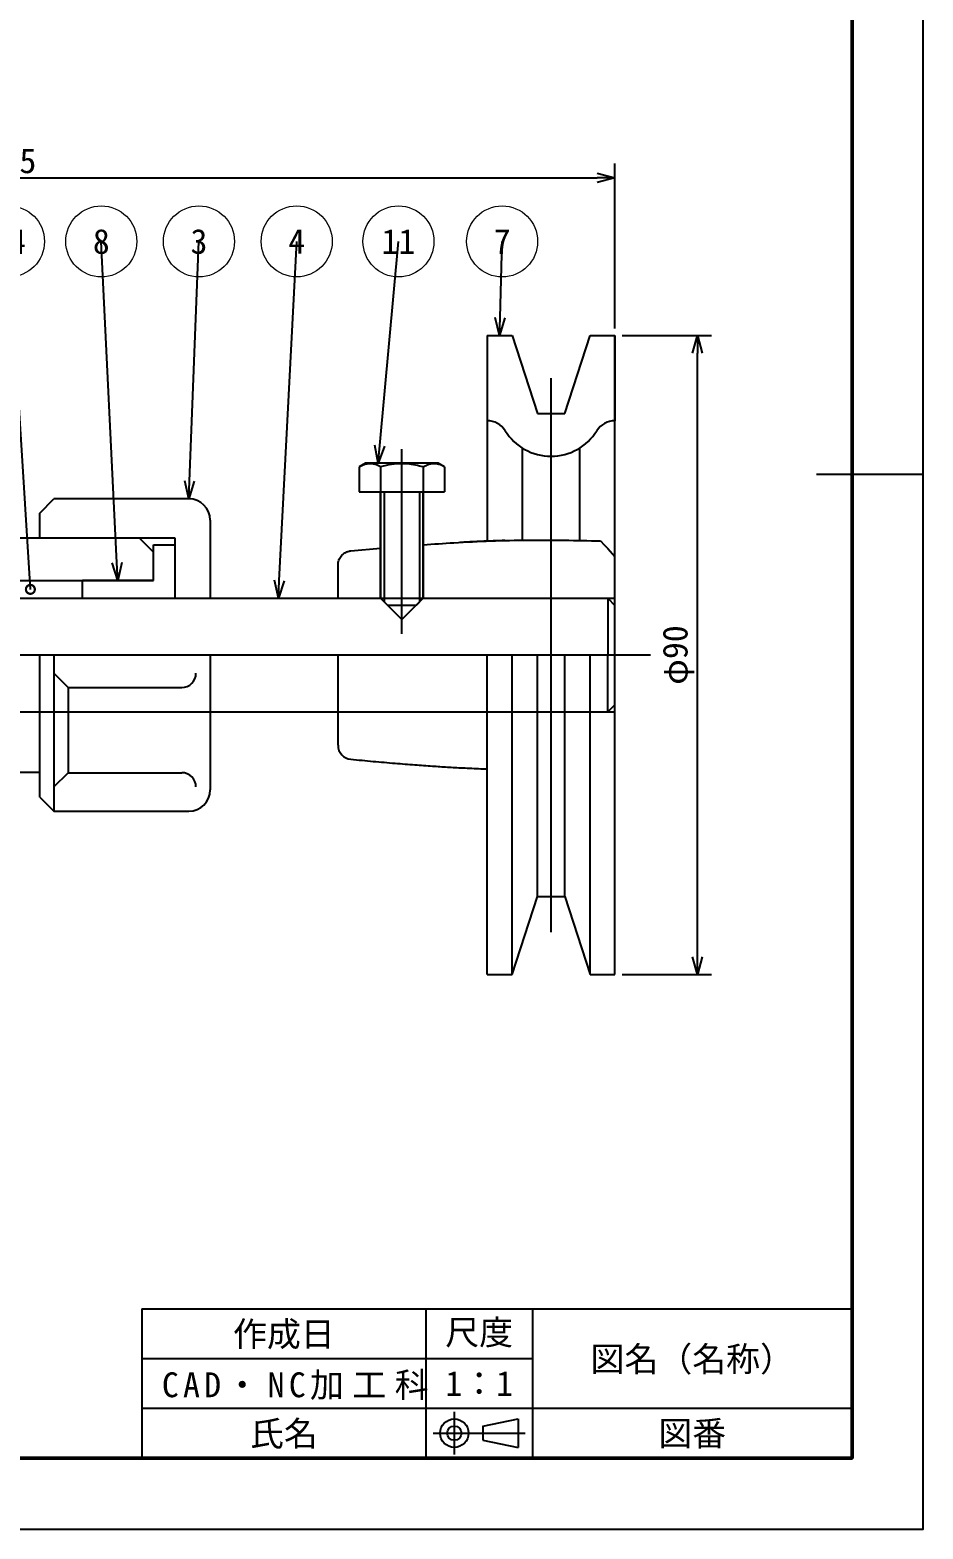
# Model space of a CAD drawing. Header units: millimetres. Extents: x 537 to 1000, y 82 to 403.
# Drawn here: x 874.1 to 999.8, y 82.1 to 293.2 of the extents above; entities that cross this region are included whole.
import ezdxf
from ezdxf import colors
from ezdxf.entities.mleader import LeaderData, LeaderLine
from ezdxf.enums import TextEntityAlignment as Align
from ezdxf.math import Vec2, Vec3

# ---------------------------------------------------------------- set-up
doc = ezdxf.new("R2010")
doc.units = ezdxf.units.MM
doc.layers.add('02図枠', color=7, linetype='Continuous', lineweight=50)
doc.styles.add('MSゴシック-3.5', font='MS Gothic.ttf')
doc.styles.add('ゴシック3.5', font='MS Gothic.ttf', dxfattribs={"height": 3.5})
doc.styles.add('横文字', font='MS Gothic.ttf', dxfattribs={"height": 3.5})
doc.dimstyles.new('機械', dxfattribs={"dimtxt": 3.5, "dimasz": 2.5, "dimexe": 2, "dimexo": 1, "dimtad": 3, "dimdsep": 46, "dimtxsty": '横文字', "dimblk": 'OPEN30', "dimcen": 0, "dimazin": 2, "dimtfac": 1, "dimtmove": 0, "dimatfit": 3, "dimldrblk": 'OPEN30', "dimfxl": 1, "dimarcsym": 0})

# ---------------------------------------------------------------- blocks, each defined once
blk = doc.blocks.new('_Open30')
at = {"color": 0, "linetype": 'ByBlock', "lineweight": -2}
for p, q in [((-1, 0.268), (0, 0)), ((0, 0), (-1, -0.268)), ((0, 0), (-1, 0))]:
    blk.add_line(p, q, dxfattribs=at)
blk = doc.blocks.new('*D34')
at = {"color": 0, "lineweight": -2, "transparency": 16777216}
for p, q in [((957.43, 250.17), (970.04, 250.17)), ((968.04, 162.67), (968.04, 247.67)), ((957.43, 160.17), (970.04, 160.17))]:
    blk.add_line(p, q, dxfattribs=at)
at = {"layer": 'Defpoints', "color": 0, "transparency": 16777216}
for p in [(956.43, 250.17), (968.04, 250.17), (956.43, 160.17)]:
    blk.add_point(p, dxfattribs=at)
at = {"color": 0, "lineweight": -2, "transparency": 16777216, "xscale": 2.5, "yscale": 2.5, "zscale": 2.5}
for p, rotation in [((968.04, 250.17), 90), ((968.04, 160.17), 270)]:
    blk.add_blockref('_Open30', p, dxfattribs=dict(at, rotation=rotation))
at = {"color": 0, "transparency": 16777216, "insert": (965.38, 205.17), "char_height": 3.5, "attachment_point": 5, "rotation": 90, "style": '横文字'}
blk.add_mtext('φ90', dxfattribs=at)
blk = doc.blocks.new('*D35')
at = {"color": 0, "lineweight": -2, "transparency": 16777216}
for p, q in [((779.18, 218.32), (779.18, 274.37)), ((781.68, 272.37), (953.93, 272.37)), ((956.43, 251.17), (956.43, 274.37))]:
    blk.add_line(p, q, dxfattribs=at)
at = {"layer": 'Defpoints', "color": 0, "transparency": 16777216}
for p in [(956.43, 272.37), (956.43, 250.17), (779.18, 217.32)]:
    blk.add_point(p, dxfattribs=at)
at = {"color": 0, "lineweight": -2, "transparency": 16777216, "xscale": 2.5, "yscale": 2.5, "zscale": 2.5, "rotation": 180}
blk.add_blockref('_Open30', (779.18, 272.37), dxfattribs=at)
at = {"color": 0, "lineweight": -2, "transparency": 16777216, "xscale": 2.5, "yscale": 2.5, "zscale": 2.5}
blk.add_blockref('_Open30', (956.43, 272.37), dxfattribs=at)
at = {"color": 0, "transparency": 16777216, "insert": (867.81, 274.75), "char_height": 3.5, "attachment_point": 5, "style": '横文字'}
blk.add_mtext('177.25', dxfattribs=at)
blk = doc.blocks.new('照合番号')
at = {"linetype": 'Continuous', "lineweight": 18, "transparency": 16777216}
blk.add_circle((0, 0), 5, dxfattribs=at)
at = {"linetype": 'Continuous', "lineweight": 18, "transparency": 16777216, "style": 'ゴシック3.5'}
blk.add_attdef('照合番号', text='', height=3.5, dxfattribs=at).set_placement((0, 0), align=Align.MIDDLE_CENTER)
blk = doc.blocks.new('_DotSmall')
at = {"color": 0, "linetype": 'ByBlock', "const_width": 0.5}
blk.add_lwpolyline([(-0.0625, 0, 1), (0.0625, 0, 1)], format="xyb", close=True, dxfattribs=at)

msp = doc.modelspace()

# ---------------------------------------------------------------- linework, layer by layer
for p, q in [((938.434, 250.166), (941.934, 250.166)), ((938.434, 250.166), (938.434, 221.243)), ((941.934, 250.166), (945.509, 239.166)), ((949.36, 239.166), (952.934, 250.166)), ((952.934, 250.166), (956.434, 250.166)), ((956.434, 250.166), (956.434, 238.166)), ((956.434, 205.166), (956.434, 250.166)), ((947.434, 166.166), (947.434, 244.166)), ((945.509, 239.166), (949.36, 239.166)), ((926.434, 208.166), (926.434, 234.166)), ((943.434, 221.33), (943.434, 234.304)), ((951.434, 234.304), (951.434, 221.28)), ((921.326, 232.166), (920.434, 231.652)), ((920.434, 231.652), (920.434, 228.166)), ((931.543, 232.166), (921.326, 232.166)), ((923.434, 231.652), (923.434, 213.166)), ((929.434, 231.652), (929.434, 228.166)), ((932.434, 231.652), (931.543, 232.166)), ((932.434, 231.652), (932.434, 228.166)), ((999.811, 230.601), (984.811, 230.601)), ((920.434, 228.166), (932.434, 228.166)), ((923.434, 213.166), (923.434, 228.166)), ((923.934, 228.166), (923.934, 212.666)), ((928.934, 212.666), (928.934, 228.166)), ((929.434, 213.166), (929.434, 228.166)), ((929.434, 228.166), (929.434, 213.166)), ((875.434, 225.166), (877.434, 227.166)), ((896.434, 227.166), (877.434, 227.166)), ((875.434, 221.666), (875.434, 225.166)), ((899.434, 224.166), (899.434, 213.166)), ((870.434, 221.666), (894.434, 221.666)), ((889.434, 221.666), (891.434, 219.666)), ((894.434, 221.666), (894.434, 213.166)), ((891.434, 220.666), (894.434, 220.666)), ((891.434, 215.666), (891.434, 220.666)), ((919.244, 219.841), (923.434, 220.227)), ((917.434, 213.166), (917.434, 217.85)), ((872.434, 215.666), (891.434, 215.666)), ((891.434, 215.666), (881.434, 215.666)), ((881.434, 213.166), (881.434, 215.666)), ((821.434, 213.166), (956.434, 213.166)), ((924.434, 212.166), (923.434, 213.166)), ((923.434, 213.166), (926.434, 210.166)), ((928.434, 212.166), (924.434, 212.166)), ((926.434, 210.166), (929.434, 213.166)), ((929.434, 213.166), (928.434, 212.166)), ((955.434, 213.166), (956.434, 212.166)), ((955.434, 213.166), (955.434, 205.166)), ((961.434, 205.166), (774.184, 205.166)), ((875.434, 185.166), (875.434, 205.166)), ((877.434, 205.166), (877.434, 183.166)), ((899.434, 205.166), (899.434, 186.166)), ((938.434, 160.166), (938.434, 205.166)), ((941.934, 160.166), (941.934, 205.166)), ((945.509, 171.166), (945.509, 205.166)), ((949.36, 171.166), (949.36, 205.166)), ((952.934, 160.166), (952.934, 205.166)), ((955.434, 197.166), (955.434, 205.166)), ((956.434, 160.166), (956.434, 205.166)), ((879.434, 200.603), (877.434, 202.603)), ((879.434, 200.603), (895.434, 200.603)), ((879.434, 200.603), (879.434, 188.603)), ((789.434, 197.166), (899.434, 197.166)), ((899.434, 197.166), (917.434, 197.166)), ((917.434, 197.166), (956.434, 197.166)), ((955.434, 197.166), (956.434, 198.166)), ((870.434, 188.666), (875.434, 188.666)), ((877.434, 186.603), (879.434, 188.603)), ((879.434, 188.603), (895.434, 188.603)), ((897.434, 186.603), (897.434, 186.603)), ((875.434, 185.166), (877.434, 183.166)), ((877.434, 183.166), (896.434, 183.166)), ((941.934, 160.166), (945.509, 171.166)), ((945.509, 171.166), (949.36, 171.166)), ((949.36, 171.166), (952.934, 160.166)), ((938.434, 160.166), (941.934, 160.166)), ((952.934, 160.166), (956.434, 160.166)), ((889.811, 113.101), (989.811, 113.101)), ((889.811, 113.101), (889.811, 92.101)), ((929.811, 113.101), (929.811, 92.101)), ((944.811, 113.101), (944.811, 92.101)), ((889.811, 106.101), (944.811, 106.101)), ((889.811, 99.101), (989.811, 99.101)), ((933.811, 98.601), (933.811, 92.601)), ((937.811, 96.601), (942.811, 97.601)), ((942.811, 97.601), (942.811, 93.601)), ((930.811, 95.601), (943.811, 95.601)), ((937.811, 96.601), (937.811, 94.601)), ((937.811, 94.601), (942.811, 93.601))]:
    msp.add_line(p, q)
msp.add_lwpolyline([(579.811, 82.101), (999.811, 82.101), (999.811, 379.101), (579.811, 379.101)], close=True)
at = {"flags": 128}
msp.add_lwpolyline([(954.414, 221.248), (954.919, 220.7), (955.425, 220.153), (956.434, 219.058)], dxfattribs=at)
for radius in [2, 1]:
    msp.add_circle((933.811, 95.601), radius)
for centre, radius, start, end in [((938.434, 235.166), 3, 31.89079, 90), ((947.434, 240.766), 7.6, 211.89079, 328.10921), ((956.434, 235.166), 3, 90, 148.10921), ((896.434, 224.166), 3, 0, 90), ((895.434, 202.603), 2, 270, 0), ((919.434, 192.482), 2, 179.99974, 264.43887), ((895.434, 186.603), 2, 0, 90), ((896.434, 186.166), 3, 270, 0)]:
    msp.add_arc(centre, radius, start, end)
for points, knots in [([(923.434, 231.652), (923.174, 231.786), (922.648, 232.057), (921.868, 232.156), (921.122, 232.01), (920.665, 231.772), (920.434, 231.652)], [0, 0, 0, 0, 0.2645999, 0.5349363, 0.7653368, 1, 1, 1, 1]), ([(929.434, 231.652), (928.713, 231.829), (927.498, 232.128), (925.72, 232.128), (924.443, 231.927), (923.688, 231.721), (923.434, 231.652)], [0, 0, 0, 0, 0.3649051, 0.614271, 0.8703624, 1, 1, 1, 1]), ([(932.434, 231.652), (932.174, 231.786), (931.648, 232.057), (930.868, 232.156), (930.122, 232.01), (929.665, 231.772), (929.434, 231.652)], [0, 0, 0, 0, 0.26459924, 0.53493626, 0.76533706, 1, 1, 1, 1]), ([(917.434, 217.85), (917.457, 218.075), (917.501, 218.525), (917.846, 219.124), (918.353, 219.577), (918.856, 219.789), (919.161, 219.83), (919.244, 219.841)], [0, 0, 0, 0, 0.2285836, 0.4571674, 0.6857502, 0.9143348, 1, 1, 1, 1]), ([(929.434, 220.708), (930.875, 220.804), (935.783, 221.131), (944.114, 221.459), (951.002, 221.318), (954.414, 221.248)], [0, 0, 0, 0, 0.17326145, 0.59046863, 1, 1, 1, 1]), ([(940.942, 221.288), (940.726, 221.282), (939.84, 221.257), (938.077, 221.191), (936.18, 221.11), (934.953, 221.036), (934.602, 221.015)], [0, 0, 0, 0, 0.1021412, 0.4190153, 0.8334723, 1, 1, 1, 1]), ([(917.434, 192.497), (917.434, 192.492), (917.434, 192.434), (917.434, 192.656), (917.434, 193.197), (917.434, 194.108), (917.434, 195.333), (917.434, 196.833), (917.434, 198.576), (917.434, 200.5), (917.434, 202.558), (917.434, 204.137), (917.434, 205.008), (917.434, 205.166)], [0, 0, 0, 0, 0.0088856, 0.1161966, 0.2236486, 0.3310984, 0.4387166, 0.5463431, 0.65386, 0.7613879, 0.8687418, 0.9761018, 1, 1, 1, 1]), ([(919.242, 190.492), (920.291, 190.393), (922.368, 190.197), (925.376, 189.936), (928.153, 189.716), (930.609, 189.541), (932.853, 189.398), (935.128, 189.272), (936.993, 189.179), (938.139, 189.14), (938.434, 189.13)], [0, 0, 0, 0, 0.16427, 0.3251541, 0.4707067, 0.5986585, 0.7089101, 0.8213288, 0.9538708, 1, 1, 1, 1])]:
    msp.add_open_spline(points, degree=3, knots=knots)
at = {"layer": '02図枠'}
msp.add_lwpolyline([(589.811, 92.101), (989.811, 92.101), (989.811, 369.101), (589.811, 369.101)], close=True, dxfattribs=at)

# ---------------------------------------------------------------- texts
at = {"char_height": 3.5, "attachment_point": 5, "style": 'MSゴシック-3.5'}
for s, width, insert in [('尺度', 14.65722, (937.311, 109.601)), ('{\\T1.25;CAD・NC加工科}', 47.62977, (912.01, 102.216))]:
    msp.add_mtext_dynamic_manual_height_columns(s, width=width, gutter_width=17.5, heights=[0], dxfattribs=dict(at, insert=insert))
at = {"style": '横文字'}
for tag, text, p in [('作成日', '○○○○', (909.811, 109.601)), ('図名（名称）', '○○○○', (967.311, 106.101)), ('1：1', '1：1', (937.311, 102.601)), ('氏名', '○○○○', (909.811, 95.601)), ('図番', '0000', (967.311, 95.601))]:
    msp.add_attdef(tag, text=text, height=3.5, dxfattribs=at).set_placement(p, align=Align.MIDDLE)

# ---------------------------------------------------------------- dimensions: what is measured, and where the dimension line sits
dim = msp.add_linear_dim(base=(956.434, 272.372), p1=(779.184, 217.319), p2=(956.434, 250.166), dimstyle='機械')
dim.commit()
dim.dimension.update_dxf_attribs({"geometry": '*D35', "text_midpoint": (867.809, 272.372), "dimtype": 160})
dim = msp.add_linear_dim(base=(968.037, 250.166), p1=(956.434, 160.166), p2=(956.434, 250.166), angle=90, dimstyle='機械', override={"dimpost": 'φ<>'})
dim.commit()
dim.dimension.update_dxf_attribs({"geometry": '*D34', "text_midpoint": (965.378, 205.166)})

# ---------------------------------------------------------------- leaders
ml = msp.add_multileader_block('Standard')
ml.set_content('照合番号', color=256)
ml.set_attribute('照合番号', '14', width=0)
ml.set_leader_properties(linetype='ByLayer', lineweight=-1)
ml.set_arrow_properties(name='DOTSMALL')
ml.build(insert=Vec2(0, 0))
ml.multileader.update_dxf_attribs({"has_dogleg": 0, "text_left_attachment_type": 5, "text_right_attachment_type": 5, "dogleg_length": 0, "arrow_head_size": 2.5, "block_connection_type": 1})
ctx = ml.context
ctx.base_point, ctx.char_height, ctx.arrow_head_size, ctx.plane_origin = Vec3(871.098, 263.412), 3.5, 2.5, Vec3(874.114, 214.416)
ctx.left_attachment, ctx.right_attachment, ctx.attachment_type = 5, 5, 1
notes = []
notes.append((ctx, [(0, (1, 1, 0), (871.098, 263.412), (-1, 0), 0, [(0, [(874.114, 214.416)], 0, [])])]))
ctx.block.insert = Vec3(871.098, 263.412)
ml = msp.add_multileader_block('Standard')
ml.set_content('照合番号', color=256)
ml.set_attribute('照合番号', '8', width=0)
ml.set_leader_properties(linetype='ByLayer', lineweight=-1)
ml.set_arrow_properties(name='OPEN30')
ml.build(insert=Vec2(0, 0))
ml.multileader.update_dxf_attribs({"has_dogleg": 0, "text_left_attachment_type": 5, "text_right_attachment_type": 5, "dogleg_length": 0, "arrow_head_size": 2.5, "block_connection_type": 1})
ctx = ml.context
ctx.base_point, ctx.char_height, ctx.arrow_head_size, ctx.plane_origin = Vec3(884.102, 263.412), 3.5, 2.5, Vec3(886.434, 214.416)
ctx.left_attachment, ctx.right_attachment, ctx.attachment_type = 5, 5, 1
notes.append((ctx, [(0, (1, 1, 0), (884.102, 263.412), (-1, 0), 0, [(0, [(886.434, 215.666)], 0, [])])]))
ctx.block.insert = Vec3(884.102, 263.412)
ml = msp.add_multileader_block('Standard')
ml.set_content('照合番号', color=256)
ml.set_attribute('照合番号', '3', width=0)
ml.set_leader_properties(linetype='ByLayer', lineweight=-1)
ml.set_arrow_properties(name='OPEN30')
ml.build(insert=Vec2(0, 0))
ml.multileader.update_dxf_attribs({"has_dogleg": 0, "text_left_attachment_type": 5, "text_right_attachment_type": 5, "dogleg_length": 0, "arrow_head_size": 2.5, "block_connection_type": 1})
ctx = ml.context
ctx.base_point, ctx.char_height, ctx.arrow_head_size, ctx.plane_origin = Vec3(897.854, 263.412), 3.5, 2.5, Vec3(892.555, 227.166)
ctx.left_attachment, ctx.right_attachment, ctx.attachment_type = 5, 5, 1
notes.append((ctx, [(0, (1, 1, 0), (897.854, 263.412), (1, 0), 0, [(0, [(896.434, 227.166)], 0, [])])]))
ctx.block.insert = Vec3(897.854, 263.412)
ml = msp.add_multileader_block('Standard')
ml.set_content('照合番号', color=256)
ml.set_attribute('照合番号', '4', width=0)
ml.set_leader_properties(linetype='ByLayer', lineweight=-1)
ml.set_arrow_properties(name='OPEN30')
ml.build(insert=Vec2(0, 0))
ml.multileader.update_dxf_attribs({"has_dogleg": 0, "text_left_attachment_type": 5, "text_right_attachment_type": 5, "dogleg_length": 0, "arrow_head_size": 2.5, "block_connection_type": 1})
ctx = ml.context
ctx.base_point, ctx.char_height, ctx.arrow_head_size, ctx.plane_origin = Vec3(911.619, 263.418), 3.5, 2.5, Vec3(909.073, 213.666)
ctx.left_attachment, ctx.right_attachment, ctx.attachment_type = 5, 5, 1
notes.append((ctx, [(0, (1, 1, 0), (911.619, 263.418), (1, 0), 0, [(0, [(909.035, 213.166)], 0, [])])]))
ctx.block.insert = Vec3(911.619, 263.418)
ml = msp.add_multileader_block('Standard')
ml.set_content('照合番号', color=256)
ml.set_attribute('照合番号', '11', width=0)
ml.set_leader_properties(linetype='ByLayer', lineweight=-1)
ml.set_arrow_properties(name='OPEN30')
ml.build(insert=Vec2(0, 0))
ml.multileader.update_dxf_attribs({"has_dogleg": 0, "text_left_attachment_type": 5, "text_right_attachment_type": 5, "dogleg_length": 0, "arrow_head_size": 2.5, "block_connection_type": 1})
ctx = ml.context
ctx.base_point, ctx.char_height, ctx.arrow_head_size, ctx.plane_origin = Vec3(925.946, 263.412), 3.5, 2.5, Vec3(923.627, 232.116)
ctx.left_attachment, ctx.right_attachment, ctx.attachment_type = 5, 5, 1
notes.append((ctx, [(0, (1, 1, 0), (925.946, 263.412), (1, 0), 0, [(0, [(923.079, 232.166)], 0, [])])]))
ctx.block.insert = Vec3(925.946, 263.412)
ml = msp.add_multileader_block('Standard')
ml.set_content('照合番号', color=256)
ml.set_attribute('照合番号', '7', width=0)
ml.set_leader_properties(linetype='ByLayer', lineweight=-1)
ml.set_arrow_properties(name='OPEN30')
ml.build(insert=Vec2(0, 0))
ml.multileader.update_dxf_attribs({"has_dogleg": 0, "text_left_attachment_type": 5, "text_right_attachment_type": 5, "dogleg_length": 0, "arrow_head_size": 2.5, "block_connection_type": 1})
ctx = ml.context
ctx.base_point, ctx.char_height, ctx.arrow_head_size, ctx.plane_origin = Vec3(940.548, 263.412), 3.5, 2.5, Vec3(940.184, 250.166)
ctx.left_attachment, ctx.right_attachment, ctx.attachment_type = 5, 5, 1
notes.append((ctx, [(0, (1, 1, 0), (940.548, 263.412), (1, 0), 0, [(0, [(940.184, 250.166)], 0, [])])]))
ctx.block.insert = Vec3(940.548, 263.412)
for ctx, leaders in notes:
    for number, flags, end, landing, length, lines in leaders:
        leader = LeaderData()
        leader.index, (leader.has_last_leader_line, leader.has_dogleg_vector, leader.attachment_direction) = number, flags
        leader.last_leader_point, leader.dogleg_vector, leader.dogleg_length = Vec3(end), Vec3(landing), length
        for number, points, colour, breaks in lines:
            line = LeaderLine()
            line.index, line.vertices, line.color, line.breaks = number, Vec3.list(points), colors.encode_raw_color(colour), breaks
            leader.lines.append(line)
        ctx.leaders.append(leader)

doc.saveas('drawing.dxf')
